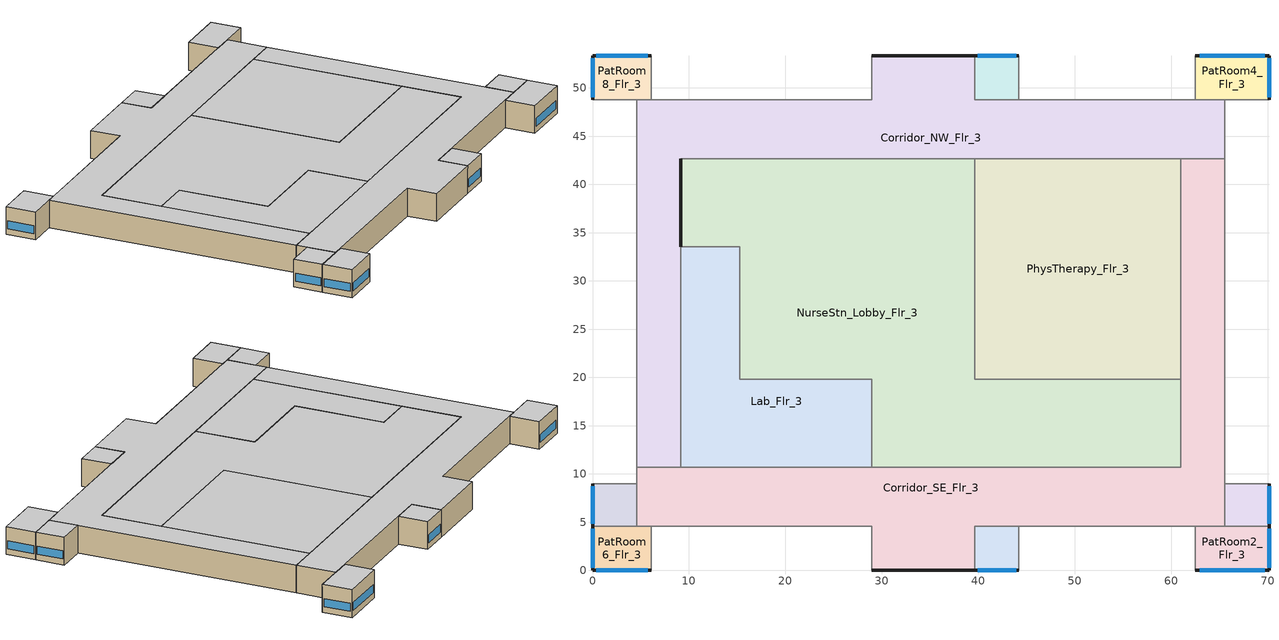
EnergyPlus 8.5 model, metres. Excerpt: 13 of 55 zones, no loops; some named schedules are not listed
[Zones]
PatRoom1_Mult10_Flr_3
 floor adiabatic (int_slab_floor): 44.2,4.57 44.2,0 39.62,0 39.62,4.57 z8.54
 wall outside (res_ext_wall): 39.62,0 44.2,0 z8.54:12.8
 wall adiabatic (int_wall): 44.2,0 44.2,4.57 39.62,4.57 39.62,0 z8.54:12.8
 window (Window_U_0.57_SHGC_0.39): 39.9,0 43.92,0 z9.45:10.67
 ceiling adiabatic (int_slab_ceiling): 39.62,4.57 39.62,0 44.2,0 44.2,4.57 z12.8
PatRoom2_Flr_3
 floor adiabatic (int_slab_floor): 70.1,4.57 70.1,0 62.48,0 62.48,4.57 z8.54
 wall outside (res_ext_wall): 62.48,0 70.1,0 70.1,4.57 z8.54:12.8
 wall adiabatic (int_wall): 70.1,4.57 62.48,4.57 62.48,0 z8.54:12.8
 window (Window_U_0.57_SHGC_0.39): 70.1,0.27 70.1,4.3 / 62.94,0 69.65,0 z9.45:10.67
 ceiling adiabatic (int_slab_ceiling): 62.48,4.57 62.48,0 70.1,0 70.1,4.57 z12.8
PatRoom3_Mult10_Flr_3
 floor adiabatic (int_slab_floor): 70.1,8.99 70.1,4.57 65.53,4.57 65.53,8.99 z8.54
 wall outside (res_ext_wall): 70.1,4.57 70.1,8.99 z8.54:12.8
 wall adiabatic (int_wall): 70.1,8.99 65.53,8.99 65.53,4.57 70.1,4.57 z8.54:12.8
 window (Window_U_0.57_SHGC_0.39): 70.1,4.84 70.1,8.73 z9.45:10.67
 ceiling adiabatic (int_slab_ceiling): 65.53,8.99 65.53,4.57 70.1,4.57 70.1,8.99 z12.8
PatRoom4_Flr_3
 floor adiabatic (int_slab_floor): 70.1,53.34 70.1,48.77 62.48,48.77 62.48,53.34 z8.54
 wall outside (res_ext_wall): 70.1,48.77 70.1,53.34 62.48,53.34 z8.54:12.8
 wall adiabatic (int_wall): 62.48,53.34 62.48,48.77 70.1,48.77 z8.54:12.8
 window (Window_U_0.57_SHGC_0.39): 69.65,53.34 62.94,53.34 / 70.1,49.04 70.1,53.07 z9.45:10.67
 ceiling adiabatic (int_slab_ceiling): 62.48,53.34 62.48,48.77 70.1,48.77 70.1,53.34 z12.8
PatRoom5_Mult10_Flr_3
 floor adiabatic (int_slab_floor): 44.2,53.34 44.2,48.77 39.62,48.77 39.62,53.34 z8.54
 wall outside (res_ext_wall): 44.2,53.34 39.62,53.34 z8.54:12.8
 wall adiabatic (int_wall): 39.62,53.34 39.62,48.77 44.2,48.77 44.2,53.34 z8.54:12.8
 window (Window_U_0.57_SHGC_0.39): 43.92,53.34 39.9,53.34 z9.45:10.67
 ceiling adiabatic (int_slab_ceiling): 39.62,53.34 39.62,48.77 44.2,48.77 44.2,53.34 z12.8
PhysTherapy_Flr_3
 floor adiabatic (int_slab_floor): 60.96,42.67 60.96,19.81 39.62,19.81 39.62,42.67 z8.54
 wall to Corridor_NW_Flr_3 (int_wall): 60.96,42.67 39.62,42.67 z8.54:12.8
 wall to Corridor_SE_Flr_3 (int_wall): 60.96,19.81 60.96,42.67 z8.54:12.8
 wall to NurseStn_Lobby_Flr_3 (int_wall): 39.62,42.67 39.62,19.81 60.96,19.81 z8.54:12.8
 ceiling adiabatic (int_slab_ceiling): 39.62,42.67 39.62,19.81 60.96,19.81 60.96,42.67 z12.8
PatRoom6_Flr_3
 floor adiabatic (int_slab_floor): 6.1,4.57 6.1,0 0,0 0,4.57 z8.54
 wall outside (res_ext_wall): 0,4.57 0,0 6.1,0 z8.54:12.8
 wall adiabatic (int_wall): 6.1,0 6.1,4.57 0,4.57 z8.54:12.8
 window (Window_U_0.57_SHGC_0.39): 0.37,0 5.73,0 / 0,4.3 0,0.27 z9.45:10.67
 ceiling adiabatic (int_slab_ceiling): 0,4.57 0,0 6.1,0 6.1,4.57 z12.8
PatRoom7_Mult10_Flr_3
 floor adiabatic (int_slab_floor): 4.57,8.99 4.57,4.57 0,4.57 0,8.99 z8.54
 wall outside (res_ext_wall): 0,8.99 0,4.57 z8.54:12.8
 wall adiabatic (int_wall): 0,4.57 4.57,4.57 4.57,8.99 0,8.99 z8.54:12.8
 window (Window_U_0.57_SHGC_0.39): 0,8.73 0,4.84 z9.45:10.67
 ceiling adiabatic (int_slab_ceiling): 0,8.99 0,4.57 4.57,4.57 4.57,8.99 z12.8
PatRoom8_Flr_3
 floor adiabatic (int_slab_floor): 6.1,53.34 6.1,48.77 0,48.77 0,53.34 z8.54
 wall outside (res_ext_wall): 6.1,53.34 0,53.34 0,48.77 z8.54:12.8
 wall adiabatic (int_wall): 0,48.77 6.1,48.77 6.1,53.34 z8.54:12.8
 window (Window_U_0.57_SHGC_0.39): 5.73,53.34 0.37,53.34 / 0,53.07 0,49.04 z9.45:10.67
 ceiling adiabatic (int_slab_ceiling): 0,53.34 0,48.77 6.1,48.77 6.1,53.34 z12.8
NurseStn_Lobby_Flr_3
 floor adiabatic (int_slab_floor): 39.62,42.67 39.62,19.81 60.96,19.81 60.96,10.67 28.96,10.67 28.96,19.81 15.24,19.81 15.24,33.53 9.14,33.53 9.14,42.67 z8.54
 wall outside (Air_Wall): 9.14,42.67 9.14,33.53 z8.54:12.8
 wall to Corridor_NW_Flr_3 (Air_Wall): 39.62,42.67 9.14,42.67 z8.54:12.8
 wall to Corridor_SE_Flr_3 (Air_Wall): 28.96,10.67 60.96,10.67 60.96,19.81 z8.54:12.8
 wall to Lab_Flr_3 (int_wall): 9.14,33.53 15.24,33.53 15.24,19.81 28.96,19.81 28.96,10.67 z8.54:12.8
 ceiling adiabatic (int_slab_ceiling): 9.14,42.67 9.14,33.53 15.24,33.53 15.24,19.81 28.96,19.81 28.96,10.67 60.96,10.67 60.96,19.81 39.62,19.81 39.62,42.67 z12.8
Lab_Flr_3
 floor adiabatic (int_slab_floor): 28.96,19.81 28.96,10.67 9.14,10.67 9.14,33.53 15.24,33.53 15.24,19.81 z8.54
 wall to Corridor_SE_Flr_3 (int_wall): 9.14,10.67 28.96,10.67 z8.54:12.8
 wall to Corridor_NW_Flr_3 (int_wall): 9.14,33.58 9.14,10.67 z8.54:12.8
 ceiling adiabatic (int_slab_ceiling): 9.14,33.53 9.14,10.67 28.96,10.67 28.96,19.81 15.24,19.81 15.24,33.53 z12.8
Corridor_SE_Flr_3
 floor adiabatic (int_slab_floor): 65.53,42.67 65.53,4.57 39.62,4.57 39.62,0 28.96,0 28.96,4.57 4.57,4.57 4.57,10.67 60.96,10.67 60.96,42.67 z8.54
 wall outside (res_ext_wall): 28.96,0 39.62,0 z8.54:12.8
 wall adiabatic (int_wall): 39.62,0 39.62,4.57 65.53,4.57 65.53,42.67 / 4.57,10.67 4.57,4.57 28.96,4.57 28.96,0 z8.54:12.8
 wall to Corridor_NW_Flr_3 (Air_Wall): 65.53,42.67 60.96,42.67 / 9.14,10.67 4.57,10.67 z8.54:12.8
 ceiling adiabatic (int_slab_ceiling): 4.57,10.67 4.57,4.57 28.96,4.57 28.96,0 39.62,0 39.62,4.57 65.53,4.57 65.53,42.67 60.96,42.67 60.96,10.67 z12.8
Corridor_NW_Flr_3
 floor adiabatic (int_slab_floor): 65.53,48.77 65.53,42.67 9.14,42.67 9.14,10.67 4.57,10.67 4.57,48.77 28.96,48.77 28.96,53.34 39.62,53.34 39.62,48.77 z8.54
 wall outside (Air_Wall): 9.14,33.58 9.14,42.67 z8.54:12.8
 wall outside (res_ext_wall): 39.62,53.34 28.96,53.34 z8.54:12.8
 wall adiabatic (int_wall): 65.53,42.67 65.53,48.77 39.62,48.77 39.62,53.34 / 28.96,53.34 28.96,48.77 4.57,48.77 4.57,10.67 z8.54:12.8
 ceiling adiabatic (int_slab_ceiling): 4.57,48.77 4.57,10.67 9.14,10.67 9.14,42.67 65.53,42.67 65.53,48.77 39.62,48.77 39.62,53.34 28.96,53.34 28.96,48.77 z12.8
[Building]
Hospital: North Axis {deg}=0; Terrain=City; Loads Convergence Tolerance Value=0.04; Temperature Convergence Tolerance Value {deltaC}=0.2; Solar Distribution=FullInteriorAndExterior; Maximum Number of Warmup Days=25; Minimum Number of Warmup Days=6
[Site:Location]
USA_CA_Los.Angeles.Intl.AP.722950_TMY3.epw Design_Conditions: Latitude {deg}=33.9416; Longitude {deg}=-118.409; Time Zone {hr}=-6; Elevation {m}=125
[SizingPeriod:DesignDay] Day of Month=21; Dry-Bulb Temperature Range Modifier Type=DefaultMultipliers; Humidity Condition Type=Wetbulb; Barometric Pressure {Pa}=100965; Rain {Yes/No}=No; Snow on ground {Yes/No}=No; Daylight Savings Time Indicator=No
Name | Month | Day Type | Maximum Dry-Bulb Temperature {C} | Daily Dry-Bulb Temperature Range {C} | Wetbulb at Maximum Dry-Bulb {C} | Wind Speed {m/s} design conditions vs. traditional 6.71 m/s (15 mph) | Wind Direction {Degrees; N=0, S=180} | Solar Model Indicator | Clearness {0.0 to 1.1} | Wind Speed {m/s} design conditions vs. traditional 3.35 m/s (7mph) | ASHRAE Clear Sky Optical Depth for Beam Irradiance (taub) | ASHRAE Clear Sky Optical Depth for Diffuse Irradiance (taud)
Los Angeles Intl Arpt Ann Htg 99.6% Condns DB | 1 | WinterDesignDay | 6.9 | 0 | 6.9 | 2.4 | 90 | ASHRAEClearSky | 0
Los Angeles Intl Arpt Ann Clg .4% Condns DB=>MWB | 8 | SummerDesignDay | 28.7 | 6 | 17.9 |  | 250 | ASHRAETau |  | 4.1 | 0.44 | 2.108
[Site:WaterMainsTemperature]
Calculation Method=Correlation; Annual Average Outdoor Air Temperature {C}=9.75; Maximum Difference In Monthly Average Outdoor Air Temperatures {deltaC}=28.14
[Material]
Name | Roughness | Thickness {m} | Conductivity {W/m-K} | Density {kg/m3} | Specific Heat {J/kg-K} | Thermal Absorptance | Solar Absorptance | Visible Absorptance
Std Wood 6inch | MediumSmooth | 0.15 | 0.12 | 540 | 1210 | 0.9 | 0.7 | 0.7
G01 13mm gypsum board | Smooth | 0.0127 | 0.16 | 800 | 1090 | 0.9 | 0.7 | 0.5
200mm Normalweight concrete wall | MediumRough | 0.2032 | 2.31 | 2322 | 832
100mm Normalweight concrete floor | MediumRough | 0.1016 | 2.31 | 2322 | 832
[Material:NoMass] Thermal Absorptance=0.9; Solar Absorptance=0.7
Name | Roughness | Thermal Resistance {m2-K/W} | Visible Absorptance
CP02 CARPET PAD | VeryRough | 0.21648 | 0.8
Air_Wall_Material | Rough | 0.207949
Res_Exterior_Wall_Insulation | MediumSmooth | 1.63975 | 0.7
[WindowMaterial:Glazing] Optical Data Type=SpectralAverage; Thickness {m}=0.006; Infrared Transmittance at Normal Incidence=0; Front Side Infrared Hemispherical Emissivity=0.84; Conductivity {W/m-K}=0.9
Name | Solar Transmittance at Normal Incidence | Front Side Solar Reflectance at Normal Incidence | Back Side Solar Reflectance at Normal Incidence | Visible Transmittance at Normal Incidence | Front Side Visible Reflectance at Normal Incidence | Back Side Visible Reflectance at Normal Incidence | Back Side Infrared Hemispherical Emissivity
CLEAR 6MM | 0.775 | 0.071 | 0.071 | 0.881 | 0.08 | 0.08 | 0.84
REF D CLEAR 6MM | 0.429 | 0.308 | 0.379 | 0.334 | 0.453 | 0.505 | 0.82
[WindowMaterial:Gas]
AIR 6MM: Gas Type=Air; Thickness {m}=0.0063
[Construction]
InteriorFurnishings: Std Wood 6inch
Air_Wall: Air_Wall_Material
int_wall: G01 13mm gypsum board, G01 13mm gypsum board
int_slab_floor: 100mm Normalweight concrete floor, CP02 CARPET PAD
int_slab_ceiling: CP02 CARPET PAD, 100mm Normalweight concrete floor
res_ext_wall: 200mm Normalweight concrete wall, Res_Exterior_Wall_Insulation, G01 13mm gypsum board
Window_U_0.57_SHGC_0.39: REF D CLEAR 6MM, AIR 6MM, CLEAR 6MM
[Zone] Type=1; Ceiling Height {m}=4.2683; Floor Area {m2}=autocalculate; Part of Total Floor Area=YES
Name | Multiplier | Volume {m3}
PatRoom1_Mult10_Flr_3; PatRoom5_Mult10_Flr_3 | 10 | 89.21
PatRoom2_Flr_3; PatRoom4_Flr_3 | 1 | 148.71
PatRoom3_Mult10_Flr_3; PatRoom7_Mult10_Flr_3 | 10 | 86.26
PhysTherapy_Flr_3 | 1 | 2081.82
PatRoom6_Flr_3; PatRoom8_Flr_3 | 1 | 118.96
NurseStn_Lobby_Flr_3 | 1 | 3866.25
Lab_Flr_3 | 1 | 1129.43
Corridor_SE_Flr_3; Corridor_NW_Flr_3 | 1 | 2418.88
[InternalMass] Construction=InteriorFurnishings
Name | Zone | Surface Area {m2}
PatRoom1_Mult10_Flr_3_InternalMass_1 | PatRoom1_Mult10_Flr_3 | 41.8064
PatRoom2_Flr_3_InternalMass_1 | PatRoom2_Flr_3 | 69.6773
PatRoom3_Mult10_Flr_3_InternalMass_1 | PatRoom3_Mult10_Flr_3 | 40.4165
PatRoom4_Flr_3_InternalMass_1 | PatRoom4_Flr_3 | 69.6773
PatRoom5_Mult10_Flr_3_InternalMass_1 | PatRoom5_Mult10_Flr_3 | 41.8064
PhysTherapy_Flr_3_InternalMass_1 | PhysTherapy_Flr_3 | 975.4819
PatRoom6_Flr_3_InternalMass_1 | PatRoom6_Flr_3 | 55.7418
PatRoom7_Mult10_Flr_3_InternalMass_1 | PatRoom7_Mult10_Flr_3 | 40.4165
PatRoom8_Flr_3_InternalMass_1 | PatRoom8_Flr_3 | 55.7418
NurseStn_Lobby_Flr_3_InternalMass_1 | NurseStn_Lobby_Flr_3 | 1811.61
Lab_Flr_3_InternalMass_1 | Lab_Flr_3 | 529.5473
Corridor_SE_Flr_3_InternalMass_1 | Corridor_SE_Flr_3 | 1133.42
Corridor_NW_Flr_3_InternalMass_1 | Corridor_NW_Flr_3 | 1133.42
[SurfaceProperty:OtherSideCoefficients] Combined Convective/Radiative Film Coefficient {W/m2-K}=0; Constant Temperature {C}=1; Constant Temperature Coefficient=1; External Dry-Bulb Temperature Coefficient=0; Ground Temperature Coefficient=0; Wind Speed Coefficient=0; Zone Air Temperature Coefficient=0; Sinusoidal Variation of Constant Temperature Coefficient=No; Period of Sinusoidal Variation {hr}=24
Name | Constant Temperature Schedule
surfPropOthSdCoefBasementAvgWall | scheduleOSCBasementWallSurfaceTemp
surfPropOthSdCoefBasementAvgFloor | scheduleOSCBasementFloorTemp
surfPropOthSdCoefBasementUpperWall | scheduleOSCBasementUpperWallTemp
surfPropOthSdCoefBasementLowerWall | scheduleOSCBasementLowerWallTemp
[People] Number of People Calculation Method=People; Fraction Radiant=0.3; Sensible Heat Fraction=AUTOCALCULATE; Activity Level Schedule=ACTIVITY_SCH; Enable ASHRAE 55 Comfort Warnings=No; Mean Radiant Temperature Calculation Type=ZoneAveraged; Work Efficiency Schedule=WORK_EFF_SCH; Clothing Insulation Calculation Method=ClothingInsulationSchedule; Clothing Insulation Schedule=CLOTHING_SCH; Air Velocity Schedule=AIR_VELO_SCH; Thermal Comfort Model 1 Type=FANGER
Name | Zone or ZoneList | Number of People Schedule | Number of People
PatRoom1_Mult10_Flr_3 | PatRoom1_Mult10_Flr_3 | BLDG_OCC_EXTD_SCH | 1.1244
PatRoom2_Flr_3 | PatRoom2_Flr_3 | BLDG_OCC_EXTD_SCH | 1.8744
PatRoom3_Mult10_Flr_3 | PatRoom3_Mult10_Flr_3 | BLDG_OCC_EXTD_SCH | 1.0873
PatRoom4_Flr_3 | PatRoom4_Flr_3 | BLDG_OCC_EXTD_SCH | 1.8744
PatRoom5_Mult10_Flr_3 | PatRoom5_Mult10_Flr_3 | BLDG_OCC_EXTD_SCH | 1.1244
PhysTherapy_Flr_3 | PhysTherapy_Flr_3 | BLDG_OCC_SCH | 26.2404
PatRoom6_Flr_3 | PatRoom6_Flr_3 | BLDG_OCC_EXTD_SCH | 1.4994
PatRoom7_Mult10_Flr_3 | PatRoom7_Mult10_Flr_3 | BLDG_OCC_EXTD_SCH | 1.0873
PatRoom8_Flr_3 | PatRoom8_Flr_3 | BLDG_OCC_EXTD_SCH | 1.4994
NurseStn_Lobby_Flr_3 | NurseStn_Lobby_Flr_3 | BLDG_OCC_EXTD_SCH | 12.9952
Lab_Flr_3 | Lab_Flr_3 | BLDG_OCC_SCH | 14.2446
Corridor_SE_Flr_3 | Corridor_SE_Flr_3 | BLDG_OCC_EXTD_SCH | 6.0978
Corridor_NW_Flr_3 | Corridor_NW_Flr_3 | BLDG_OCC_EXTD_SCH | 6.0978
[Lights] Design Level Calculation Method=Watts/Area; Return Air Fraction=0; Fraction Radiant=0.7; Fraction Visible=0.2; Fraction Replaceable=1; Return Air Fraction Calculated from Plenum Temperature=No
Name | Zone or ZoneList | Schedule | Watts per Zone Floor Area {W/m2}
PatRoom1_Mult10_Flr_3_Lights | PatRoom1_Mult10_Flr_3 | BLDG_LIGHT_EXTD_SCH | 7.534737
PatRoom2_Flr_3_Lights | PatRoom2_Flr_3 | BLDG_LIGHT_EXTD_SCH | 7.534737
PatRoom3_Mult10_Flr_3_Lights | PatRoom3_Mult10_Flr_3 | BLDG_LIGHT_EXTD_SCH | 7.534737
PatRoom4_Flr_3_Lights | PatRoom4_Flr_3 | BLDG_LIGHT_EXTD_SCH | 7.534737
PatRoom5_Mult10_Flr_3_Lights | PatRoom5_Mult10_Flr_3 | BLDG_LIGHT_EXTD_SCH | 7.534737
PhysTherapy_Flr_3_Lights | PhysTherapy_Flr_3 | BLDG_LIGHT_RADIOLOGY_SCH | 9.687519
PatRoom6_Flr_3_Lights | PatRoom6_Flr_3 | BLDG_LIGHT_EXTD_SCH | 7.534737
PatRoom7_Mult10_Flr_3_Lights | PatRoom7_Mult10_Flr_3 | BLDG_LIGHT_EXTD_SCH | 7.534737
PatRoom8_Flr_3_Lights | PatRoom8_Flr_3 | BLDG_LIGHT_EXTD_SCH | 7.534737
NurseStn_Lobby_Flr_3_Lights | NurseStn_Lobby_Flr_3 | BLDG_LIGHT_NURSEFLR234_SCH | 12.7014
Lab_Flr_3_Lights | Lab_Flr_3 | BLDG_LIGHT_SCH | 15.0695
Corridor_SE_Flr_3_Lights | Corridor_SE_Flr_3 | BLDG_LIGHT_CORRIDOR_SCH | 10.76391
Corridor_NW_Flr_3_Lights | Corridor_NW_Flr_3 | BLDG_LIGHT_CORRIDOR_SCH | 10.76391
[ElectricEquipment] Design Level Calculation Method=EquipmentLevel; Fraction Latent=0; Fraction Radiant=0.5; Fraction Lost=0
Name | Zone or ZoneList | Schedule | Design Level {W}
PatRoom1_Mult10_Flr_3_MiscPlug_Equip | PatRoom1_Mult10_Flr_3 | BLDG_EQUIP_EXTD_SCH | 449.8365
PatRoom2_Flr_3_MiscPlug_Equip | PatRoom2_Flr_3 | BLDG_EQUIP_EXTD_SCH | 749.7275
PatRoom3_Mult10_Flr_3_MiscPlug_Equip | PatRoom3_Mult10_Flr_3 | BLDG_EQUIP_EXTD_SCH | 434.8813
PatRoom4_Flr_3_MiscPlug_Equip | PatRoom4_Flr_3 | BLDG_EQUIP_EXTD_SCH | 749.7275
PatRoom5_Mult10_Flr_3_MiscPlug_Equip | PatRoom5_Mult10_Flr_3 | BLDG_EQUIP_EXTD_SCH | 449.8365
PhysTherapy_Flr_3_MiscPlug_Equip | PhysTherapy_Flr_3 | BLDG_EQUIP_SCH | 7872.14
PatRoom6_Flr_3_MiscPlug_Equip | PatRoom6_Flr_3 | BLDG_EQUIP_EXTD_SCH | 599.782
PatRoom7_Mult10_Flr_3_MiscPlug_Equip | PatRoom7_Mult10_Flr_3 | BLDG_EQUIP_EXTD_SCH | 434.8813
PatRoom8_Flr_3_MiscPlug_Equip | PatRoom8_Flr_3 | BLDG_EQUIP_EXTD_SCH | 599.782
NurseStn_Lobby_Flr_3_MiscPlug_Equip | NurseStn_Lobby_Flr_3 | BLDG_EQUIP_EXTD_SCH | 10136
Lab_Flr_3_MiscPlug_Equip | Lab_Flr_3 | BLDG_EQUIP_SCH | 11395.9
[ZoneInfiltration:DesignFlowRate] Schedule=INFIL_SCH_PNNL; Design Flow Rate Calculation Method=Flow/ExteriorArea; Flow per Exterior Surface Area {m3/s-m2}=0.00102413; Constant Term Coefficient=0; Temperature Term Coefficient=0; Velocity Term Coefficient=0.224; Velocity Squared Term Coefficient=0
Name | Zone or ZoneList
PatRoom1_Mult10_Flr_3_Infiltration | PatRoom1_Mult10_Flr_3
PatRoom2_Flr_3_Infiltration | PatRoom2_Flr_3
PatRoom3_Mult10_Flr_3_Infiltration | PatRoom3_Mult10_Flr_3
PatRoom4_Flr_3_Infiltration | PatRoom4_Flr_3
PatRoom5_Mult10_Flr_3_Infiltration | PatRoom5_Mult10_Flr_3
PhysTherapy_Flr_3_Infiltration | PhysTherapy_Flr_3
PatRoom6_Flr_3_Infiltration | PatRoom6_Flr_3
PatRoom7_Mult10_Flr_3_Infiltration | PatRoom7_Mult10_Flr_3
PatRoom8_Flr_3_Infiltration | PatRoom8_Flr_3
NurseStn_Lobby_Flr_3_Infiltration | NurseStn_Lobby_Flr_3
Lab_Flr_3_Infiltration | Lab_Flr_3
Corridor_SE_Flr_3_Infiltration | Corridor_SE_Flr_3
Corridor_NW_Flr_3_Infiltration | Corridor_NW_Flr_3
[Exterior:Lights]
Exterior_Lights: Schedule=Exterior_Lgt_ALWAYS_ON; Design Level {W}=16636; Control Option=AstronomicalClock
[Exterior:FuelEquipment] Fuel Use Type=Electricity
Name | Schedule | Design Level {W}
Elevators | BLDG_ELEVATORS | 162963
Elevators_Lights_Fan | ELEV_LIGHT_FAN_SCH_24_7 | 1295.2
[EnergyManagementSystem:Program]
ChilledWaterSystemDispatch: SET TimestepsPerHour=6; SET Ch1=0; SET Ch2=0; SET Ch3=0; SET Ch4=0; SET Ch1_Pump=0; SET Ch2_Pump=0; SET Ch3_Pump=0; SET Ch4_Pump=0; SET Ch_A=0; IF Ch1_D>0; SET Ch_A=1; SET Ch1=1; SET Ch1_Pump=1; ENDIF; If Ch2_D>0; SET Ch_A=1; SET Ch2=1; SET Ch2_Pump=1; ENDIF; If Ch3_D>0; SET Ch_A=1; SET Ch3=1; SET Ch3_Pump=1; ENDIF; If Ch4_D>0; SET Ch_A=1; SET Ch4=1; SET Ch4_Pump=1; ENDIF; IF T_Sup<T_ret; SET Energy= (4.168*(T_Ret-T_Sup)*MFR_Dis)*SystemTimeStep; SET HourlyEnergy=HourlyEnergy_1+Energy; ELSE; SET HourlyEnergy=HourlyEnergy_1; ENDIF; If HourlyEnergy>TS_D || TS_D==0 || T_Sup>9.5; SET TS_D2=0; ELSE; SET TS_D2=1; ENDIF; IF TS_sup<TS_ret; SET Energy= (4.168*(TS_Ret-TS_Sup)*MFR_Ch)*SystemTimeStep; SET HourlyEnergyCharge=HourlyEnergyCharge_1+Energy; ELSE; SET HourlyEnergyCharge=HourlyEnergyCharge_1; ENDIF; If TS_sup<8 && TS_C>0  && HourlyEnergyCharge<TS_C; SET TS_C2=1; ELSE; SET TS_C2=0; ENDIF; IF (Ch_A==1 && Ab_D==0 && TS_D2==0) || Ch_A==0; SET St1_C=1; SET St2_C=0; SET St3_C=0; SET St4_C=0; SET St5_C=0; SET St6_C=0; SET St7_C=0; SET TS_DA=0; ENDIF; IF Ch_A==1 && Ab_D==1 && TS_D2==0; SET St1_C=0; SET St2_C=1; SET St3_C=0; SET St4_C=0; SET St5_C=0; SET St6_C=0; SET St7_C=0; SET TS_DA=0; ENDIF; IF Ch_A==1 && Ab_D==1 && TS_D2==1; SET St1_C=0; SET St2_C=0; SET St3_C=1; SET St4_C=0; SET St5_C=0; SET St6_C=0; SET St7_C=0; SET TS_DA=1; ENDIF; IF Ch_A==1 && Ab_D==0 && TS_D2==1; SET St1_C=0; SET St2_C=0; SET St3_C=0; SET St4_C=1; SET St5_C=0; SET St6_C=0; SET St7_C=0; SET TS_DA=1; ENDIF; IF Ch_A==0 && Ab_D==1 && TS_D2==0; SET St1_C=0; SET St2_C=0; SET St3_C=0; SET St4_C=0; SET St5_C=1; SET St6_C=0; SET St7_C=0; SET TS_DA=0; ENDIF; IF Ch_A==0 && Ab_D==1 && TS_D2==1; SET St1_C=0; SET St2_C=0; SET St3_C=0; SET St4_C=0; SET St5_C=0; SET St6_C=1; SET St7_C=0; SET TS_DA=1; ENDIF; IF Ch_A==0 && Ab_D==0 && TS_D2==1; SET St1_C=0; SET St2_C=0; SET St3_C=0; SET St4_C=0; SET St5_C=0; SET St6_C=0; SET St7_C=1; SET TS_DA=1; ENDIF
